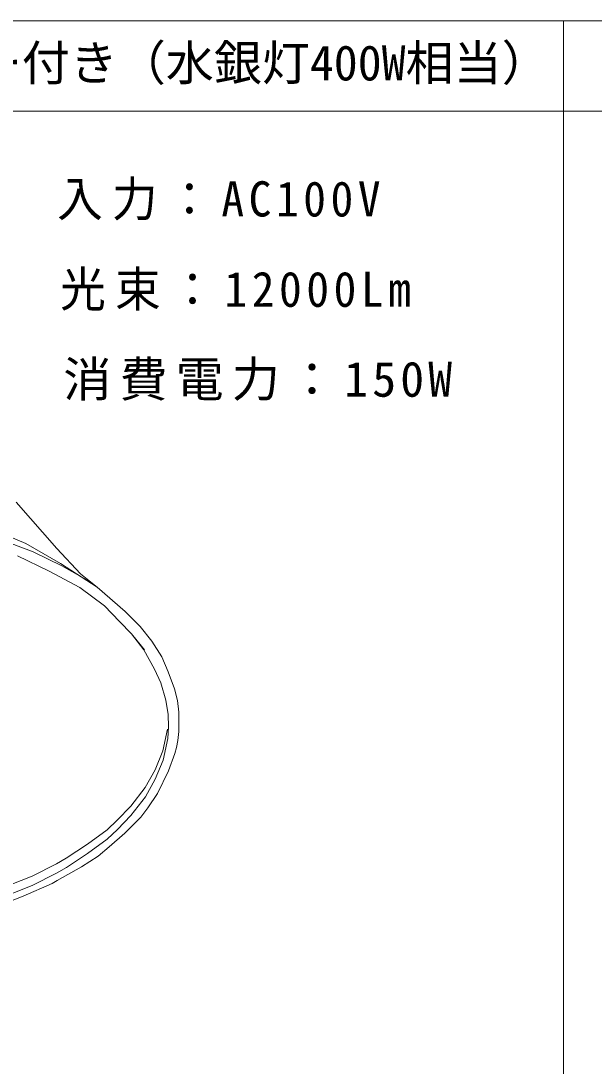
# Model space of a CAD drawing. Units: millimetres, scale not verified. Extents: x -1348 to 1152, y -2025 to -250.
# Drawn here: x -948.9 to -710.2, y -684.6 to -249.7 of the extents above; entities that cross this region are included whole.
import ezdxf
from ezdxf.enums import TextEntityAlignment as Align

# ---------------------------------------------------------------- set-up
doc = ezdxf.new("R2010")
doc.units = ezdxf.units.MM
doc.header["$LTSCALE"] = 5
doc.layers.add('0-0_絵', color=7, linetype='Continuous', lineweight=20)
doc.layers.add('0-2_枠', color=7, linetype='Continuous', lineweight=18)
doc.styles.add('ＭＳ ゴシック', font='')
doc.styles.get('ＭＳ ゴシック').set_extended_font_data('MS Gothic')

msp = doc.modelspace()

# ---------------------------------------------------------------- linework, layer by layer
at = {"layer": '0-0_絵'}
for p, q in [((-955.041, -463.72), (-946.937, -467.193)), ((-946.937, -467.193), (-932.425, -475.43)), ((-932.425, -475.43), (-917.209, -485.356)), ((-922.625, -481.772), (-917.209, -485.356)), ((-917.209, -485.356), (-905.472, -495.478)), ((-905.472, -495.478), (-899.227, -501.723)), ((-907.812, -499.535), (-902.912, -504.723)), ((-899.227, -501.723), (-894.382, -507.753)), ((-902.912, -504.723), (-897.435, -511.399)), ((-894.382, -507.753), (-890.29, -514.321)), ((-887.826, -544.414), (-889.817, -553.414)), ((-883.183, -545.332), (-883.551, -549.131)), ((-884.783, -554.533), (-884.175, -552.031)), ((-883.551, -549.131), (-884.175, -552.031)), ((-889.817, -553.414), (-893.019, -561.376)), ((-884.783, -554.533), (-887.49, -561.699)), ((-893.019, -561.376), (-897.147, -568.675)), ((-897.147, -568.675), (-903.181, -576.459)), ((-903.181, -576.459), (-908.778, -582.231)), ((-908.778, -582.231), (-913.063, -586.253)), ((-913.063, -586.253), (-921.196, -592.2)), ((-921.196, -592.2), (-930.041, -598.052)), ((-930.041, -598.052), (-934.104, -600.49)), ((-947.927, -613.875), (-935.895, -608.548))]:
    msp.add_line(p, q, dxfattribs=at)
for points in [[(-950.955, -449.907), (-933.963, -469.289)], [(-1146.113, -481.905), (-1145.263, -481.573), (-1140.179, -478.668), (-1131.728, -474.472), (-1118.721, -468.658), (-1110.569, -465.541), (-1101.698, -462.904), (-1089.95, -459.907), (-1071.489, -456.311), (-1055.425, -454.752), (-1047.426, -454.022), (-1033.632, -454.022), (-1020.183, -454.195), (-1010.785, -454.798), (-1004.664, -455.66), (-991.129, -457.643), (-974.232, -460.747), (-963.369, -463.851), (-953.023, -467.127), (-943.885, -470.575), (-931.815, -476.438), (-922.625, -481.772)], [(-933.963, -469.289), (-924.038, -479.709), (-917.209, -485.356)], [(-950.384, -472.344), (-937.111, -478.646), (-924.41, -485.522)], [(-924.41, -485.522), (-914.162, -493.068), (-907.812, -499.535)], [(-902.912, -504.723), (-897.724, -511.352), (-893.228, -519.423), (-890.691, -525.072)], [(-890.29, -514.321), (-887.598, -520.566), (-885.014, -527.673)], [(-890.691, -525.072), (-888.501, -532.335), (-887.583, -538.265), (-887.496, -543.371), (-887.756, -548.304), (-889.746, -557.305), (-892.949, -565.267), (-897.076, -572.566), (-903.111, -580.349), (-908.708, -586.121), (-912.993, -590.144), (-921.126, -596.091), (-929.971, -601.943), (-934.033, -604.38), (-944.19, -609.391), (-957.191, -614.537)], [(-885.014, -527.673), (-883.722, -532.411), (-883.183, -537.364), (-883.183, -542.748), (-883.183, -545.332)], [(-887.49, -561.699), (-892.013, -571.174), (-896.062, -577.167), (-898.982, -581.06), (-905.656, -587.735), (-912.191, -593.296), (-916.78, -597.19), (-923.732, -601.639), (-933.883, -607.34), (-935.895, -608.548)], [(-934.104, -600.49), (-944.261, -605.501), (-957.262, -610.647)], [(-947.927, -613.875), (-959.014, -618.135)]]:
    msp.add_lwpolyline(points, dxfattribs=at)
at = {"layer": '0-2_枠'}
for p, q in [((1152.055, -249.712), (-1347.945, -249.712)), ((-722.945, -249.712), (-722.945, -2024.712)), ((-1347.945, -287.212), (1152.055, -287.212))]:
    msp.add_line(p, q, dxfattribs=at)

# ---------------------------------------------------------------- texts
at = {"layer": '0-0_絵', "style": 'ＭＳ ゴシック'}
msp.add_text('高天井用無電極ランプ カバー付き（水銀灯400W相当）', height=14.66, dxfattribs=at).set_placement((-1218.487, -278.892), align=Align.BOTTOM_LEFT)
at = {"layer": '0-0_絵', "char_height": 14.66, "attachment_point": 7, "style": 'ＭＳ ゴシック'}
for s, insert in [('\\T1.2;\\W0.95;入力：AC100V', (-933.834, -332.771)), ('\\T1.2;\\W0.95;光束：12000Lm', (-932.553, -370.271)), ('\\T1.17;消費電力：150W', (-931.271, -407.771))]:
    msp.add_mtext(s, dxfattribs=dict(at, insert=insert))

doc.saveas('drawing.dxf')
